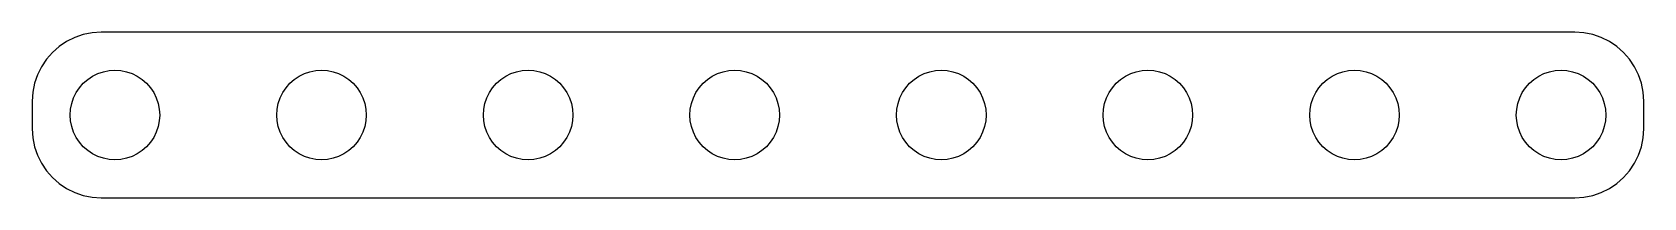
# Model space of a CAD drawing. Header units: metres. Extents: x -59 to 59, y -6 to 6.
import ezdxf

# ---------------------------------------------------------------- set-up
doc = ezdxf.new("R2010")
doc.units = ezdxf.units.M

msp = doc.modelspace()

# ---------------------------------------------------------------- linework, layer by layer
for p, q in [((-54.1576, 5.96222), (-54.7991, 5.83463)), ((-53.505, 6.00499), (-54.1576, 5.96222)), ((53.505, 6.00499), (-53.505, 6.00499)), ((54.1576, 5.96222), (53.505, 6.00499)), ((54.7991, 5.83463), (54.1576, 5.96222)), ((-56.5488, 4.97176), (-57.0405, 4.54053)), ((-56.005, 5.33511), (-56.5488, 4.97176)), ((-55.4184, 5.62439), (-56.005, 5.33511)), ((-54.7991, 5.83463), (-55.4184, 5.62439)), ((55.4184, 5.62439), (54.7991, 5.83463)), ((56.005, 5.33511), (55.4184, 5.62439)), ((56.5488, 4.97176), (56.005, 5.33511)), ((57.0405, 4.54053), (56.5488, 4.97176)), ((-57.4718, 4.0488), (-57.8351, 3.50499)), ((-57.0405, 4.54053), (-57.4718, 4.0488)), ((57.4718, 4.0488), (57.0405, 4.54053)), ((57.8351, 3.50499), (57.4718, 4.0488)), ((-58.1244, 2.91841), (-58.3346, 2.29909)), ((-57.8351, 3.50499), (-58.1244, 2.91841)), ((-54.7981, 2.2981), (-54.4785, 2.57838)), ((-54.4785, 2.57838), (-54.125, 2.81458)), ((-54.125, 2.81458), (-53.7437, 3.00259)), ((-53.7437, 3.00259), (-53.3412, 3.13925)), ((-53.3412, 3.13925), (-52.9242, 3.22218)), ((-52.9242, 3.22218), (-52.5, 3.25)), ((-52.5, 3.25), (-52.0758, 3.22218)), ((-52.0758, 3.22218), (-51.6588, 3.13925)), ((-51.6588, 3.13925), (-51.2563, 3.00259)), ((-51.2563, 3.00259), (-50.875, 2.81458)), ((-50.875, 2.81458), (-50.5215, 2.57838)), ((-50.5215, 2.57838), (-50.2019, 2.2981)), ((-39.7981, 2.2981), (-39.4785, 2.57838)), ((-39.4785, 2.57838), (-39.125, 2.81458)), ((-39.125, 2.81458), (-38.7437, 3.00259)), ((-38.7437, 3.00259), (-38.3412, 3.13925)), ((-38.3412, 3.13925), (-37.9242, 3.22218)), ((-37.9242, 3.22218), (-37.5, 3.25)), ((-37.5, 3.25), (-37.0758, 3.22218)), ((-37.0758, 3.22218), (-36.6588, 3.13925)), ((-36.6588, 3.13925), (-36.2563, 3.00259)), ((-36.2563, 3.00259), (-35.875, 2.81458)), ((-35.875, 2.81458), (-35.5215, 2.57838)), ((-35.5215, 2.57838), (-35.2019, 2.2981)), ((-24.7981, 2.2981), (-24.4785, 2.57838)), ((-24.4785, 2.57838), (-24.125, 2.81458)), ((-24.125, 2.81458), (-23.7437, 3.00259)), ((-23.7437, 3.00259), (-23.3412, 3.13925)), ((-23.3412, 3.13925), (-22.9242, 3.22218)), ((-22.9242, 3.22218), (-22.5, 3.25)), ((-22.5, 3.25), (-22.0758, 3.22218)), ((-22.0758, 3.22218), (-21.6588, 3.13925)), ((-21.6588, 3.13925), (-21.2563, 3.00259)), ((-21.2563, 3.00259), (-20.875, 2.81458)), ((-20.875, 2.81458), (-20.5215, 2.57838)), ((-20.5215, 2.57838), (-20.2019, 2.2981)), ((-9.7981, 2.2981), (-9.47847, 2.57838)), ((-9.47847, 2.57838), (-9.125, 2.81458)), ((-9.125, 2.81458), (-8.74371, 3.00259)), ((-8.74371, 3.00259), (-8.34116, 3.13925)), ((-8.34116, 3.13925), (-7.92421, 3.22218)), ((-7.92421, 3.22218), (-7.5, 3.25)), ((-7.5, 3.25), (-7.07578, 3.22218)), ((-7.07578, 3.22218), (-6.65883, 3.13925)), ((-6.65883, 3.13925), (-6.25627, 3.00259)), ((-6.25627, 3.00259), (-5.875, 2.81458)), ((-5.875, 2.81458), (-5.52151, 2.57838)), ((-5.52151, 2.57838), (-5.20189, 2.2981)), ((5.20189, 2.2981), (5.52151, 2.57838)), ((5.52151, 2.57838), (5.875, 2.81458)), ((5.875, 2.81458), (6.25627, 3.00259)), ((6.25627, 3.00259), (6.65883, 3.13925)), ((6.65883, 3.13925), (7.07578, 3.22218)), ((7.07578, 3.22218), (7.5, 3.25)), ((7.5, 3.25), (7.92421, 3.22218)), ((7.92421, 3.22218), (8.34116, 3.13925)), ((8.34116, 3.13925), (8.74371, 3.00259)), ((8.74371, 3.00259), (9.125, 2.81458)), ((9.125, 2.81458), (9.47847, 2.57838)), ((9.47847, 2.57838), (9.7981, 2.2981)), ((20.2019, 2.2981), (20.5215, 2.57838)), ((20.5215, 2.57838), (20.875, 2.81458)), ((20.875, 2.81458), (21.2563, 3.00259)), ((21.2563, 3.00259), (21.6588, 3.13925)), ((21.6588, 3.13925), (22.0758, 3.22218)), ((22.0758, 3.22218), (22.5, 3.25)), ((22.5, 3.25), (22.9242, 3.22218)), ((22.9242, 3.22218), (23.3412, 3.13925)), ((23.3412, 3.13925), (23.7437, 3.00259)), ((23.7437, 3.00259), (24.125, 2.81458)), ((24.125, 2.81458), (24.4785, 2.57838)), ((24.4785, 2.57838), (24.7981, 2.2981)), ((35.2019, 2.2981), (35.5215, 2.57838)), ((35.5215, 2.57838), (35.875, 2.81458)), ((35.875, 2.81458), (36.2563, 3.00259)), ((36.2563, 3.00259), (36.6588, 3.13925)), ((36.6588, 3.13925), (37.0758, 3.22218)), ((37.0758, 3.22218), (37.5, 3.25)), ((37.5, 3.25), (37.9242, 3.22218)), ((37.9242, 3.22218), (38.3412, 3.13925)), ((38.3412, 3.13925), (38.7437, 3.00259)), ((38.7437, 3.00259), (39.125, 2.81458)), ((39.125, 2.81458), (39.4785, 2.57838)), ((39.4785, 2.57838), (39.7981, 2.2981)), ((50.2019, 2.2981), (50.5215, 2.57838)), ((50.5215, 2.57838), (50.875, 2.81458)), ((50.875, 2.81458), (51.2563, 3.00259)), ((51.2563, 3.00259), (51.6588, 3.13925)), ((51.6588, 3.13925), (52.0758, 3.22218)), ((52.0758, 3.22218), (52.5, 3.25)), ((52.5, 3.25), (52.9242, 3.22218)), ((52.9242, 3.22218), (53.3412, 3.13925)), ((53.3412, 3.13925), (53.7437, 3.00259)), ((53.7437, 3.00259), (54.125, 2.81458)), ((54.125, 2.81458), (54.4785, 2.57838)), ((54.4785, 2.57838), (54.7981, 2.2981)), ((58.1244, 2.91841), (57.8351, 3.50499)), ((58.3346, 2.29909), (58.1244, 2.91841)), ((-58.4622, 1.65762), (-58.505, 1.00499)), ((-58.3346, 2.29909), (-58.4622, 1.65762)), ((-55.6393, 0.841156), (-55.5026, 1.24371)), ((-55.5026, 1.24371), (-55.3146, 1.625)), ((-55.3146, 1.625), (-55.0784, 1.97847)), ((-55.0784, 1.97847), (-54.7981, 2.2981)), ((-50.2019, 2.2981), (-49.9216, 1.97847)), ((-49.9216, 1.97847), (-49.6854, 1.625)), ((-49.6854, 1.625), (-49.4974, 1.24371)), ((-49.4974, 1.24371), (-49.3607, 0.841156)), ((-40.6393, 0.841156), (-40.5026, 1.24371)), ((-40.5026, 1.24371), (-40.3146, 1.625)), ((-40.3146, 1.625), (-40.0784, 1.97847)), ((-40.0784, 1.97847), (-39.7981, 2.2981)), ((-35.2019, 2.2981), (-34.9216, 1.97847)), ((-34.9216, 1.97847), (-34.6854, 1.625)), ((-34.6854, 1.625), (-34.4974, 1.24371)), ((-34.4974, 1.24371), (-34.3607, 0.841156)), ((-25.6393, 0.841156), (-25.5026, 1.24371)), ((-25.5026, 1.24371), (-25.3146, 1.625)), ((-25.3146, 1.625), (-25.0784, 1.97847)), ((-25.0784, 1.97847), (-24.7981, 2.2981)), ((-20.2019, 2.2981), (-19.9216, 1.97847)), ((-19.9216, 1.97847), (-19.6854, 1.625)), ((-19.6854, 1.625), (-19.4974, 1.24371)), ((-19.4974, 1.24371), (-19.3607, 0.841156)), ((-10.6393, 0.841156), (-10.5026, 1.24371)), ((-10.5026, 1.24371), (-10.3146, 1.625)), ((-10.3146, 1.625), (-10.0784, 1.97847)), ((-10.0784, 1.97847), (-9.7981, 2.2981)), ((-5.20189, 2.2981), (-4.9216, 1.97847)), ((-4.9216, 1.97847), (-4.68541, 1.625)), ((-4.68541, 1.625), (-4.49739, 1.24371)), ((-4.49739, 1.24371), (-4.36073, 0.841156)), ((4.36073, 0.841156), (4.49739, 1.24371)), ((4.49739, 1.24371), (4.68541, 1.625)), ((4.68541, 1.625), (4.9216, 1.97847)), ((4.9216, 1.97847), (5.20189, 2.2981)), ((9.7981, 2.2981), (10.0784, 1.97847)), ((10.0784, 1.97847), (10.3146, 1.625)), ((10.3146, 1.625), (10.5026, 1.24371)), ((10.5026, 1.24371), (10.6393, 0.841156)), ((19.3607, 0.841156), (19.4974, 1.24371)), ((19.4974, 1.24371), (19.6854, 1.625)), ((19.6854, 1.625), (19.9216, 1.97847)), ((19.9216, 1.97847), (20.2019, 2.2981)), ((24.7981, 2.2981), (25.0784, 1.97847)), ((25.0784, 1.97847), (25.3146, 1.625)), ((25.3146, 1.625), (25.5026, 1.24371)), ((25.5026, 1.24371), (25.6393, 0.841156)), ((34.3607, 0.841156), (34.4974, 1.24371)), ((34.4974, 1.24371), (34.6854, 1.625)), ((34.6854, 1.625), (34.9216, 1.97847)), ((34.9216, 1.97847), (35.2019, 2.2981)), ((39.7981, 2.2981), (40.0784, 1.97847)), ((40.0784, 1.97847), (40.3146, 1.625)), ((40.3146, 1.625), (40.5026, 1.24371)), ((40.5026, 1.24371), (40.6393, 0.841156)), ((49.3607, 0.841156), (49.4974, 1.24371)), ((49.4974, 1.24371), (49.6854, 1.625)), ((49.6854, 1.625), (49.9216, 1.97847)), ((49.9216, 1.97847), (50.2019, 2.2981)), ((54.7981, 2.2981), (55.0784, 1.97847)), ((55.0784, 1.97847), (55.3146, 1.625)), ((55.3146, 1.625), (55.5026, 1.24371)), ((55.5026, 1.24371), (55.6393, 0.841156)), ((58.4622, 1.65762), (58.3346, 2.29909)), ((58.505, 1.00499), (58.4622, 1.65762)), ((-58.505, 1.00499), (-58.505, -1.00499)), ((-55.75, 0), (-55.7222, 0.42421)), ((-55.7222, -0.42421), (-55.75, 0)), ((-55.7222, 0.42421), (-55.6393, 0.841156)), ((-49.3607, 0.841156), (-49.2778, 0.42421)), ((-49.2778, 0.42421), (-49.25, 0)), ((-49.25, 0), (-49.2778, -0.42421)), ((-40.75, 0), (-40.7222, 0.42421)), ((-40.7222, -0.42421), (-40.75, 0)), ((-40.7222, 0.42421), (-40.6393, 0.841156)), ((-34.3607, 0.841156), (-34.2778, 0.42421)), ((-34.2778, 0.42421), (-34.25, 0)), ((-34.25, 0), (-34.2778, -0.42421)), ((-25.75, 0), (-25.7222, 0.42421)), ((-25.7222, -0.42421), (-25.75, 0)), ((-25.7222, 0.42421), (-25.6393, 0.841156)), ((-19.3607, 0.841156), (-19.2778, 0.42421)), ((-19.2778, 0.42421), (-19.25, 0)), ((-19.25, 0), (-19.2778, -0.42421)), ((-10.75, 0), (-10.7222, 0.42421)), ((-10.7222, -0.42421), (-10.75, 0)), ((-10.7222, 0.42421), (-10.6393, 0.841156)), ((-4.36073, 0.841156), (-4.2778, 0.42421)), ((-4.2778, 0.42421), (-4.25, 0)), ((-4.25, 0), (-4.2778, -0.42421)), ((4.25, 0), (4.2778, 0.42421)), ((4.2778, -0.42421), (4.25, 0)), ((4.2778, 0.42421), (4.36073, 0.841156)), ((10.6393, 0.841156), (10.7222, 0.42421)), ((10.7222, 0.42421), (10.75, 0)), ((10.75, 0), (10.7222, -0.42421)), ((19.25, 0), (19.2778, 0.42421)), ((19.2778, -0.42421), (19.25, 0)), ((19.2778, 0.42421), (19.3607, 0.841156)), ((25.6393, 0.841156), (25.7222, 0.42421)), ((25.7222, 0.42421), (25.75, 0)), ((25.75, 0), (25.7222, -0.42421)), ((34.25, 0), (34.2778, 0.42421)), ((34.2778, -0.42421), (34.25, 0)), ((34.2778, 0.42421), (34.3607, 0.841156)), ((40.6393, 0.841156), (40.7222, 0.42421)), ((40.7222, 0.42421), (40.75, 0)), ((40.75, 0), (40.7222, -0.42421)), ((49.25, 0), (49.2778, 0.42421)), ((49.2778, -0.42421), (49.25, 0)), ((49.2778, 0.42421), (49.3607, 0.841156)), ((55.6393, 0.841156), (55.7222, 0.42421)), ((55.7222, 0.42421), (55.75, 0)), ((55.75, 0), (55.7222, -0.42421)), ((58.505, -1.00499), (58.505, 1.00499)), ((-58.505, -1.00499), (-58.4622, -1.65762)), ((-55.6393, -0.841156), (-55.7222, -0.42421)), ((-55.5026, -1.24371), (-55.6393, -0.841156)), ((-49.3607, -0.841156), (-49.4974, -1.24371)), ((-49.2778, -0.42421), (-49.3607, -0.841156)), ((-40.6393, -0.841156), (-40.7222, -0.42421)), ((-40.5026, -1.24371), (-40.6393, -0.841156)), ((-34.3607, -0.841156), (-34.4974, -1.24371)), ((-34.2778, -0.42421), (-34.3607, -0.841156)), ((-25.6393, -0.841156), (-25.7222, -0.42421)), ((-25.5026, -1.24371), (-25.6393, -0.841156)), ((-19.3607, -0.841156), (-19.4974, -1.24371)), ((-19.2778, -0.42421), (-19.3607, -0.841156)), ((-10.6393, -0.841156), (-10.7222, -0.42421)), ((-10.5026, -1.24371), (-10.6393, -0.841156)), ((-4.36073, -0.841156), (-4.49739, -1.24371)), ((-4.2778, -0.42421), (-4.36073, -0.841156)), ((4.36073, -0.841156), (4.2778, -0.42421)), ((4.49739, -1.24371), (4.36073, -0.841156)), ((10.6393, -0.841156), (10.5026, -1.24371)), ((10.7222, -0.42421), (10.6393, -0.841156)), ((19.3607, -0.841156), (19.2778, -0.42421)), ((19.4974, -1.24371), (19.3607, -0.841156)), ((25.6393, -0.841156), (25.5026, -1.24371)), ((25.7222, -0.42421), (25.6393, -0.841156)), ((34.3607, -0.841156), (34.2778, -0.42421)), ((34.4974, -1.24371), (34.3607, -0.841156)), ((40.6393, -0.841156), (40.5026, -1.24371)), ((40.7222, -0.42421), (40.6393, -0.841156)), ((49.3607, -0.841156), (49.2778, -0.42421)), ((49.4974, -1.24371), (49.3607, -0.841156)), ((55.6393, -0.841156), (55.5026, -1.24371)), ((55.7222, -0.42421), (55.6393, -0.841156)), ((58.4622, -1.65762), (58.505, -1.00499)), ((-58.4622, -1.65762), (-58.3346, -2.29909)), ((-58.3346, -2.29909), (-58.1244, -2.91841)), ((-55.3146, -1.625), (-55.5026, -1.24371)), ((-55.0784, -1.97847), (-55.3146, -1.625)), ((-54.7981, -2.2981), (-55.0784, -1.97847)), ((-54.4785, -2.57838), (-54.7981, -2.2981)), ((-50.2019, -2.2981), (-50.5215, -2.57838)), ((-49.9216, -1.97847), (-50.2019, -2.2981)), ((-49.6854, -1.625), (-49.9216, -1.97847)), ((-49.4974, -1.24371), (-49.6854, -1.625)), ((-40.3146, -1.625), (-40.5026, -1.24371)), ((-40.0784, -1.97847), (-40.3146, -1.625)), ((-39.7981, -2.2981), (-40.0784, -1.97847)), ((-39.4785, -2.57838), (-39.7981, -2.2981)), ((-35.2019, -2.2981), (-35.5215, -2.57838)), ((-34.9216, -1.97847), (-35.2019, -2.2981)), ((-34.6854, -1.625), (-34.9216, -1.97847)), ((-34.4974, -1.24371), (-34.6854, -1.625)), ((-25.3146, -1.625), (-25.5026, -1.24371)), ((-25.0784, -1.97847), (-25.3146, -1.625)), ((-24.7981, -2.2981), (-25.0784, -1.97847)), ((-24.4785, -2.57838), (-24.7981, -2.2981)), ((-20.2019, -2.2981), (-20.5215, -2.57838)), ((-19.9216, -1.97847), (-20.2019, -2.2981)), ((-19.6854, -1.625), (-19.9216, -1.97847)), ((-19.4974, -1.24371), (-19.6854, -1.625)), ((-10.3146, -1.625), (-10.5026, -1.24371)), ((-10.0784, -1.97847), (-10.3146, -1.625)), ((-9.7981, -2.2981), (-10.0784, -1.97847)), ((-9.47847, -2.57838), (-9.7981, -2.2981)), ((-5.20189, -2.2981), (-5.52151, -2.57838)), ((-4.9216, -1.97847), (-5.20189, -2.2981)), ((-4.68541, -1.625), (-4.9216, -1.97847)), ((-4.49739, -1.24371), (-4.68541, -1.625)), ((4.68541, -1.625), (4.49739, -1.24371)), ((4.9216, -1.97847), (4.68541, -1.625)), ((5.20189, -2.2981), (4.9216, -1.97847)), ((5.52151, -2.57838), (5.20189, -2.2981)), ((9.7981, -2.2981), (9.47847, -2.57838)), ((10.0784, -1.97847), (9.7981, -2.2981)), ((10.3146, -1.625), (10.0784, -1.97847)), ((10.5026, -1.24371), (10.3146, -1.625)), ((19.6854, -1.625), (19.4974, -1.24371)), ((19.9216, -1.97847), (19.6854, -1.625)), ((20.2019, -2.2981), (19.9216, -1.97847)), ((20.5215, -2.57838), (20.2019, -2.2981)), ((24.7981, -2.2981), (24.4785, -2.57838)), ((25.0784, -1.97847), (24.7981, -2.2981)), ((25.3146, -1.625), (25.0784, -1.97847)), ((25.5026, -1.24371), (25.3146, -1.625)), ((34.6854, -1.625), (34.4974, -1.24371)), ((34.9216, -1.97847), (34.6854, -1.625)), ((35.2019, -2.2981), (34.9216, -1.97847)), ((35.5215, -2.57838), (35.2019, -2.2981)), ((39.7981, -2.2981), (39.4785, -2.57838)), ((40.0784, -1.97847), (39.7981, -2.2981)), ((40.3146, -1.625), (40.0784, -1.97847)), ((40.5026, -1.24371), (40.3146, -1.625)), ((49.6854, -1.625), (49.4974, -1.24371)), ((49.9216, -1.97847), (49.6854, -1.625)), ((50.2019, -2.2981), (49.9216, -1.97847)), ((50.5215, -2.57838), (50.2019, -2.2981)), ((54.7981, -2.2981), (54.4785, -2.57838)), ((55.0784, -1.97847), (54.7981, -2.2981)), ((55.3146, -1.625), (55.0784, -1.97847)), ((55.5026, -1.24371), (55.3146, -1.625)), ((58.1244, -2.91841), (58.3346, -2.29909)), ((58.3346, -2.29909), (58.4622, -1.65762)), ((-58.1244, -2.91841), (-57.8351, -3.50499)), ((-57.8351, -3.50499), (-57.4718, -4.0488)), ((-54.125, -2.81458), (-54.4785, -2.57838)), ((-53.7437, -3.00259), (-54.125, -2.81458)), ((-53.3412, -3.13925), (-53.7437, -3.00259)), ((-52.9242, -3.22218), (-53.3412, -3.13925)), ((-52.5, -3.25), (-52.9242, -3.22218)), ((-52.0758, -3.22218), (-52.5, -3.25)), ((-51.6588, -3.13925), (-52.0758, -3.22218)), ((-51.2563, -3.00259), (-51.6588, -3.13925)), ((-50.875, -2.81458), (-51.2563, -3.00259)), ((-50.5215, -2.57838), (-50.875, -2.81458)), ((-39.125, -2.81458), (-39.4785, -2.57838)), ((-38.7437, -3.00259), (-39.125, -2.81458)), ((-38.3412, -3.13925), (-38.7437, -3.00259)), ((-37.9242, -3.22218), (-38.3412, -3.13925)), ((-37.5, -3.25), (-37.9242, -3.22218)), ((-37.0758, -3.22218), (-37.5, -3.25)), ((-36.6588, -3.13925), (-37.0758, -3.22218)), ((-36.2563, -3.00259), (-36.6588, -3.13925)), ((-35.875, -2.81458), (-36.2563, -3.00259)), ((-35.5215, -2.57838), (-35.875, -2.81458)), ((-24.125, -2.81458), (-24.4785, -2.57838)), ((-23.7437, -3.00259), (-24.125, -2.81458)), ((-23.3412, -3.13925), (-23.7437, -3.00259)), ((-22.9242, -3.22218), (-23.3412, -3.13925)), ((-22.5, -3.25), (-22.9242, -3.22218)), ((-22.0758, -3.22218), (-22.5, -3.25)), ((-21.6588, -3.13925), (-22.0758, -3.22218)), ((-21.2563, -3.00259), (-21.6588, -3.13925)), ((-20.875, -2.81458), (-21.2563, -3.00259)), ((-20.5215, -2.57838), (-20.875, -2.81458)), ((-9.125, -2.81458), (-9.47847, -2.57838)), ((-8.74371, -3.00259), (-9.125, -2.81458)), ((-8.34116, -3.13925), (-8.74371, -3.00259)), ((-7.92421, -3.22218), (-8.34116, -3.13925)), ((-7.5, -3.25), (-7.92421, -3.22218)), ((-7.07578, -3.22218), (-7.5, -3.25)), ((-6.65883, -3.13925), (-7.07578, -3.22218)), ((-6.25627, -3.00259), (-6.65883, -3.13925)), ((-5.875, -2.81458), (-6.25627, -3.00259)), ((-5.52151, -2.57838), (-5.875, -2.81458)), ((5.875, -2.81458), (5.52151, -2.57838)), ((6.25627, -3.00259), (5.875, -2.81458)), ((6.65883, -3.13925), (6.25627, -3.00259)), ((7.07578, -3.22218), (6.65883, -3.13925)), ((7.5, -3.25), (7.07578, -3.22218)), ((7.92421, -3.22218), (7.5, -3.25)), ((8.34116, -3.13925), (7.92421, -3.22218)), ((8.74371, -3.00259), (8.34116, -3.13925)), ((9.125, -2.81458), (8.74371, -3.00259)), ((9.47847, -2.57838), (9.125, -2.81458)), ((20.875, -2.81458), (20.5215, -2.57838)), ((21.2563, -3.00259), (20.875, -2.81458)), ((21.6588, -3.13925), (21.2563, -3.00259)), ((22.0758, -3.22218), (21.6588, -3.13925)), ((22.5, -3.25), (22.0758, -3.22218)), ((22.9242, -3.22218), (22.5, -3.25)), ((23.3412, -3.13925), (22.9242, -3.22218)), ((23.7437, -3.00259), (23.3412, -3.13925)), ((24.125, -2.81458), (23.7437, -3.00259)), ((24.4785, -2.57838), (24.125, -2.81458)), ((35.875, -2.81458), (35.5215, -2.57838)), ((36.2563, -3.00259), (35.875, -2.81458)), ((36.6588, -3.13925), (36.2563, -3.00259)), ((37.0758, -3.22218), (36.6588, -3.13925)), ((37.5, -3.25), (37.0758, -3.22218)), ((37.9242, -3.22218), (37.5, -3.25)), ((38.3412, -3.13925), (37.9242, -3.22218)), ((38.7437, -3.00259), (38.3412, -3.13925)), ((39.125, -2.81458), (38.7437, -3.00259)), ((39.4785, -2.57838), (39.125, -2.81458)), ((50.875, -2.81458), (50.5215, -2.57838)), ((51.2563, -3.00259), (50.875, -2.81458)), ((51.6588, -3.13925), (51.2563, -3.00259)), ((52.0758, -3.22218), (51.6588, -3.13925)), ((52.5, -3.25), (52.0758, -3.22218)), ((52.9242, -3.22218), (52.5, -3.25)), ((53.3412, -3.13925), (52.9242, -3.22218)), ((53.7437, -3.00259), (53.3412, -3.13925)), ((54.125, -2.81458), (53.7437, -3.00259)), ((54.4785, -2.57838), (54.125, -2.81458)), ((57.4718, -4.0488), (57.8351, -3.50499)), ((57.8351, -3.50499), (58.1244, -2.91841)), ((-57.4718, -4.0488), (-57.0405, -4.54053)), ((-57.0405, -4.54053), (-56.5488, -4.97176)), ((56.5488, -4.97176), (57.0405, -4.54053)), ((57.0405, -4.54053), (57.4718, -4.0488)), ((-56.5488, -4.97176), (-56.005, -5.33511)), ((-56.005, -5.33511), (-55.4184, -5.62439)), ((-55.4184, -5.62439), (-54.7991, -5.83463)), ((-54.7991, -5.83463), (-54.1576, -5.96222)), ((54.1576, -5.96222), (54.7991, -5.83463)), ((54.7991, -5.83463), (55.4184, -5.62439)), ((55.4184, -5.62439), (56.005, -5.33511)), ((56.005, -5.33511), (56.5488, -4.97176)), ((-54.1576, -5.96222), (-53.505, -6.00499)), ((-53.505, -6.00499), (53.505, -6.00499)), ((53.505, -6.00499), (54.1576, -5.96222))]:
    msp.add_line(p, q)

doc.saveas('drawing.dxf')
